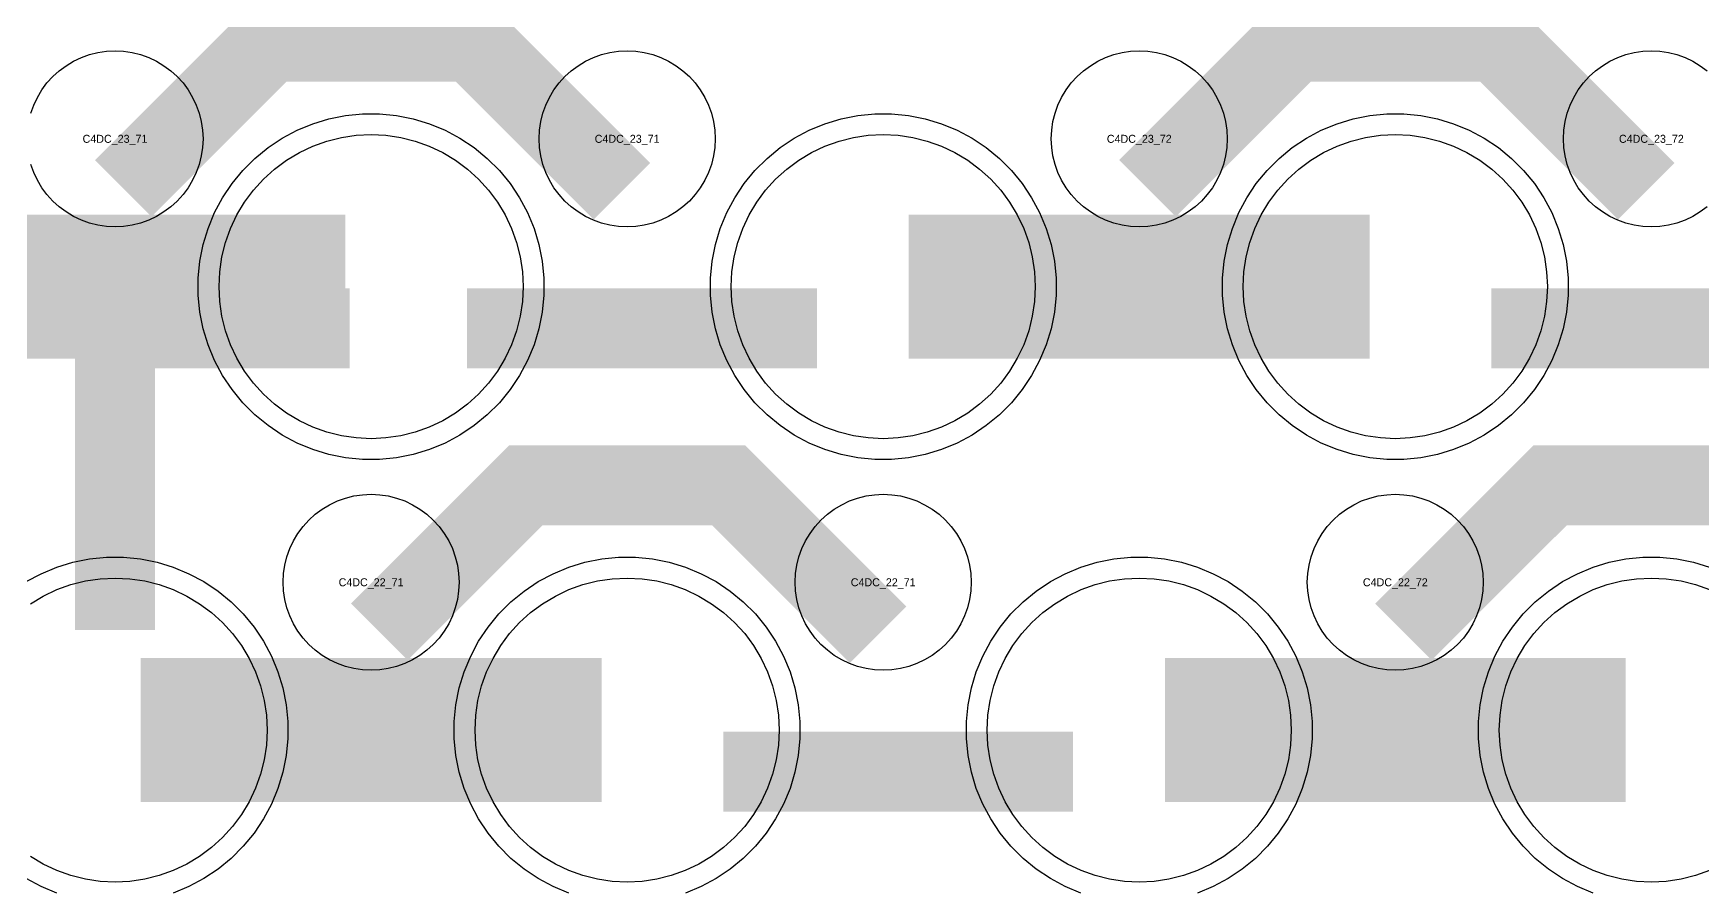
# Model space of a CAD drawing. Extents: x -11880 to 11880, y -14992 to 14992.
# Drawn here: x 10694 to 11216, y -11840 to -11573 of the extents above; entities that cross this region are included whole.
import ezdxf
from ezdxf.enums import TextEntityAlignment as Align

# ---------------------------------------------------------------- set-up
doc = ezdxf.new("R2010")
doc.units = 0
doc.header["$MEASUREMENT"] = 0
for name, color, linetype in [('GDS_775_DT_237', 138, 'CONTINUOUS'), ('RDL1_FS', 34, 'CONTINUOUS'), ('RDL_BS', 160, 'CONTINUOUS')]:
    doc.layers.add(name, color=color, linetype=linetype)

msp = doc.modelspace()

# ---------------------------------------------------------------- linework, layer by layer
at = {"layer": 'RDL1_FS', "color": 241, "true_color": 0xf7abae}
for points in [[(10800, -11700.099), (10795.343, -11699.87), (10790.732, -11699.186), (10786.209, -11698.054), (10781.819, -11696.482), (10777.605, -11694.49), (10773.605, -11692.092), (10769.86, -11689.314), (10766.406, -11686.184), (10763.276, -11682.73), (10760.498, -11678.985), (10758.1, -11674.985), (10756.108, -11670.771), (10754.536, -11666.381), (10753.404, -11661.858), (10752.72, -11657.247), (10752.491, -11652.59), (10752.72, -11647.933), (10753.404, -11643.322), (10754.536, -11638.799), (10756.108, -11634.409), (10758.1, -11630.195), (10760.498, -11626.195), (10763.276, -11622.45), (10766.406, -11618.996), (10769.86, -11615.866), (10773.605, -11613.088), (10777.605, -11610.69), (10781.819, -11608.698), (10786.209, -11607.126), (10790.732, -11605.994), (10795.343, -11605.31), (10800, -11605.081), (10804.657, -11605.31), (10809.268, -11605.994), (10813.791, -11607.126), (10818.181, -11608.698), (10822.395, -11610.69), (10826.395, -11613.088), (10830.14, -11615.866), (10833.594, -11618.996), (10836.724, -11622.45), (10839.502, -11626.195), (10841.9, -11630.195), (10843.892, -11634.409), (10845.464, -11638.799), (10846.596, -11643.322), (10847.28, -11647.933), (10847.509, -11652.59), (10847.28, -11657.247), (10846.596, -11661.858), (10845.464, -11666.381), (10843.892, -11670.771), (10841.9, -11674.985), (10839.502, -11678.985), (10836.724, -11682.73), (10833.594, -11686.184), (10830.14, -11689.314), (10826.395, -11692.092), (10822.395, -11694.49), (10818.181, -11696.482), (10813.791, -11698.054), (10809.268, -11699.186), (10804.657, -11699.87)], [(10960, -11700.099), (10955.343, -11699.87), (10950.732, -11699.186), (10946.209, -11698.054), (10941.819, -11696.482), (10937.605, -11694.49), (10933.605, -11692.092), (10929.86, -11689.314), (10926.406, -11686.184), (10923.276, -11682.73), (10920.498, -11678.985), (10918.1, -11674.985), (10916.108, -11670.771), (10914.536, -11666.381), (10913.404, -11661.858), (10912.72, -11657.247), (10912.491, -11652.59), (10912.72, -11647.933), (10913.404, -11643.322), (10914.536, -11638.799), (10916.108, -11634.409), (10918.1, -11630.195), (10920.498, -11626.195), (10923.276, -11622.45), (10926.406, -11618.996), (10929.86, -11615.866), (10933.605, -11613.088), (10937.605, -11610.69), (10941.819, -11608.698), (10946.209, -11607.126), (10950.732, -11605.994), (10955.343, -11605.31), (10960, -11605.081), (10964.657, -11605.31), (10969.268, -11605.994), (10973.791, -11607.126), (10978.181, -11608.698), (10982.395, -11610.69), (10986.395, -11613.088), (10990.14, -11615.866), (10993.594, -11618.996), (10996.724, -11622.45), (10999.502, -11626.195), (11001.9, -11630.195), (11003.892, -11634.409), (11005.464, -11638.799), (11006.596, -11643.322), (11007.28, -11647.933), (11007.509, -11652.59), (11007.28, -11657.247), (11006.596, -11661.858), (11005.464, -11666.381), (11003.892, -11670.771), (11001.9, -11674.985), (10999.502, -11678.985), (10996.724, -11682.73), (10993.594, -11686.184), (10990.14, -11689.314), (10986.395, -11692.092), (10982.395, -11694.49), (10978.181, -11696.482), (10973.791, -11698.054), (10969.268, -11699.186), (10964.657, -11699.87)], [(11120, -11700.099), (11115.343, -11699.87), (11110.732, -11699.186), (11106.209, -11698.054), (11101.819, -11696.482), (11097.605, -11694.49), (11093.605, -11692.092), (11089.86, -11689.314), (11086.406, -11686.184), (11083.276, -11682.73), (11080.498, -11678.985), (11078.1, -11674.985), (11076.108, -11670.771), (11074.536, -11666.381), (11073.404, -11661.858), (11072.72, -11657.247), (11072.491, -11652.59), (11072.72, -11647.933), (11073.404, -11643.322), (11074.536, -11638.799), (11076.108, -11634.409), (11078.1, -11630.195), (11080.498, -11626.195), (11083.276, -11622.45), (11086.406, -11618.996), (11089.86, -11615.866), (11093.605, -11613.088), (11097.605, -11610.69), (11101.819, -11608.698), (11106.209, -11607.126), (11110.732, -11605.994), (11115.343, -11605.31), (11120, -11605.081), (11124.657, -11605.31), (11129.268, -11605.994), (11133.791, -11607.126), (11138.181, -11608.698), (11142.395, -11610.69), (11146.395, -11613.088), (11150.14, -11615.866), (11153.594, -11618.996), (11156.724, -11622.45), (11159.502, -11626.195), (11161.9, -11630.195), (11163.892, -11634.409), (11165.464, -11638.799), (11166.596, -11643.322), (11167.28, -11647.933), (11167.509, -11652.59), (11167.28, -11657.247), (11166.596, -11661.858), (11165.464, -11666.381), (11163.892, -11670.771), (11161.9, -11674.985), (11159.502, -11678.985), (11156.724, -11682.73), (11153.594, -11686.184), (11150.14, -11689.314), (11146.395, -11692.092), (11142.395, -11694.49), (11138.181, -11696.482), (11133.791, -11698.054), (11129.268, -11699.186), (11124.657, -11699.87)], [(10880, -11838.664), (10875.343, -11838.435), (10870.732, -11837.751), (10866.209, -11836.619), (10861.819, -11835.047), (10857.605, -11833.055), (10853.605, -11830.657), (10849.86, -11827.879), (10846.406, -11824.749), (10843.276, -11821.295), (10840.498, -11817.55), (10838.1, -11813.55), (10836.108, -11809.336), (10834.536, -11804.946), (10833.404, -11800.423), (10832.72, -11795.812), (10832.491, -11791.155), (10832.72, -11786.498), (10833.404, -11781.887), (10834.536, -11777.364), (10836.108, -11772.974), (10838.1, -11768.76), (10840.498, -11764.76), (10843.276, -11761.015), (10846.406, -11757.561), (10849.86, -11754.431), (10853.605, -11751.653), (10857.605, -11749.255), (10861.819, -11747.263), (10866.209, -11745.691), (10870.732, -11744.559), (10875.343, -11743.875), (10880, -11743.646), (10884.657, -11743.875), (10889.268, -11744.559), (10893.791, -11745.691), (10898.181, -11747.263), (10902.395, -11749.255), (10906.395, -11751.653), (10910.14, -11754.431), (10913.594, -11757.561), (10916.724, -11761.015), (10919.502, -11764.76), (10921.9, -11768.76), (10923.892, -11772.974), (10925.464, -11777.364), (10926.596, -11781.887), (10927.28, -11786.498), (10927.509, -11791.155), (10927.28, -11795.812), (10926.596, -11800.423), (10925.464, -11804.946), (10923.892, -11809.336), (10921.9, -11813.55), (10919.502, -11817.55), (10916.724, -11821.295), (10913.594, -11824.749), (10910.14, -11827.879), (10906.395, -11830.657), (10902.395, -11833.055), (10898.181, -11835.047), (10893.791, -11836.619), (10889.268, -11837.751), (10884.657, -11838.435)], [(11040, -11838.664), (11035.343, -11838.435), (11030.732, -11837.751), (11026.209, -11836.619), (11021.819, -11835.047), (11017.605, -11833.055), (11013.605, -11830.657), (11009.86, -11827.879), (11006.406, -11824.749), (11003.276, -11821.295), (11000.498, -11817.55), (10998.1, -11813.55), (10996.108, -11809.336), (10994.536, -11804.946), (10993.404, -11800.423), (10992.72, -11795.812), (10992.491, -11791.155), (10992.72, -11786.498), (10993.404, -11781.887), (10994.536, -11777.364), (10996.108, -11772.974), (10998.1, -11768.76), (11000.498, -11764.76), (11003.276, -11761.015), (11006.406, -11757.561), (11009.86, -11754.431), (11013.605, -11751.653), (11017.605, -11749.255), (11021.819, -11747.263), (11026.209, -11745.691), (11030.732, -11744.559), (11035.343, -11743.875), (11040, -11743.646), (11044.657, -11743.875), (11049.268, -11744.559), (11053.791, -11745.691), (11058.181, -11747.263), (11062.395, -11749.255), (11066.395, -11751.653), (11070.14, -11754.431), (11073.594, -11757.561), (11076.724, -11761.015), (11079.502, -11764.76), (11081.9, -11768.76), (11083.892, -11772.974), (11085.464, -11777.364), (11086.596, -11781.887), (11087.28, -11786.498), (11087.509, -11791.155), (11087.28, -11795.812), (11086.596, -11800.423), (11085.464, -11804.946), (11083.892, -11809.336), (11081.9, -11813.55), (11079.502, -11817.55), (11076.724, -11821.295), (11073.594, -11824.749), (11070.14, -11827.879), (11066.395, -11830.657), (11062.395, -11833.055), (11058.181, -11835.047), (11053.791, -11836.619), (11049.268, -11837.751), (11044.657, -11838.435)]]:
    msp.add_lwpolyline(points, close=True, dxfattribs=at)
for points in [[(10648.002, -11652.59, 45, 45, 0), (10720.002, -11652.59, 45, 45, 0)], [(10720.002, -11652.59, 45, 45, 0), (10792.002, -11652.59, 45, 45, 0)], [(10968.002, -11652.59, 45, 45, 0), (11040.002, -11652.59, 45, 45, 0)], [(11040.002, -11652.59, 45, 45, 0), (11112.002, -11652.59, 45, 45, 0)], [(10728.002, -11791.155, 45, 45, 0), (10800.002, -11791.155, 45, 45, 0)], [(10800.002, -11791.155, 45, 45, 0), (10872.002, -11791.155, 45, 45, 0)], [(11048.002, -11791.155, 45, 45, 0), (11120.002, -11791.155, 45, 45, 0)], [(11120.002, -11791.155, 45, 45, 0), (11192.002, -11791.155, 45, 45, 0)]]:
    msp.add_lwpolyline(points, format="xyseb", dxfattribs=at)
for points in [[(10693.605, -11751.653), (10697.605, -11749.255), (10701.819, -11747.263), (10706.209, -11745.691), (10710.732, -11744.559), (10715.343, -11743.875), (10720, -11743.646), (10724.657, -11743.875), (10729.268, -11744.559), (10733.791, -11745.691), (10738.181, -11747.263), (10742.395, -11749.255), (10746.395, -11751.653), (10750.14, -11754.431), (10753.594, -11757.561), (10756.724, -11761.015), (10759.502, -11764.76), (10761.9, -11768.76), (10763.892, -11772.974), (10765.464, -11777.364), (10766.596, -11781.887), (10767.28, -11786.498), (10767.509, -11791.155), (10767.28, -11795.812), (10766.596, -11800.423), (10765.464, -11804.946), (10763.892, -11809.336), (10761.9, -11813.55), (10759.502, -11817.55), (10756.724, -11821.295), (10753.594, -11824.749), (10750.14, -11827.879), (10746.395, -11830.657), (10742.395, -11833.055), (10738.181, -11835.047), (10733.791, -11836.619), (10729.268, -11837.751), (10724.657, -11838.435), (10720, -11838.664), (10715.343, -11838.435), (10710.732, -11837.751), (10706.209, -11836.619), (10701.819, -11835.047), (10697.605, -11833.055), (10693.605, -11830.657)], [(11218.181, -11835.047), (11213.791, -11836.619), (11209.268, -11837.751), (11204.657, -11838.435), (11200, -11838.664), (11195.343, -11838.435), (11190.732, -11837.751), (11186.209, -11836.619), (11181.819, -11835.047), (11177.605, -11833.055), (11173.605, -11830.657), (11169.86, -11827.879), (11166.406, -11824.749), (11163.276, -11821.295), (11160.498, -11817.55), (11158.1, -11813.55), (11156.108, -11809.336), (11154.536, -11804.946), (11153.404, -11800.423), (11152.72, -11795.812), (11152.491, -11791.155), (11152.72, -11786.498), (11153.404, -11781.887), (11154.536, -11777.364), (11156.108, -11772.974), (11158.1, -11768.76), (11160.498, -11764.76), (11163.276, -11761.015), (11166.406, -11757.561), (11169.86, -11754.431), (11173.605, -11751.653), (11177.605, -11749.255), (11181.819, -11747.263), (11186.209, -11745.691), (11190.732, -11744.559), (11195.343, -11743.875), (11200, -11743.646), (11204.657, -11743.875), (11209.268, -11744.559), (11213.791, -11745.691), (11218.181, -11747.263)]]:
    msp.add_lwpolyline(points, dxfattribs=at)
at = {"layer": 'RDL_BS'}
for points in [[(10722.562, -11621.904, 25, 25, 0), (10768.377, -11576.089, 25, 25, 0), (10801.93, -11576.089, 25, 25, 0)], [(10878.401, -11622.803, 25, 25, 0), (10831.687, -11576.089, 25, 25, 0), (10801.929, -11576.089, 25, 25, 0)], [(11042.562, -11621.904, 25, 25, 0), (11088.377, -11576.089, 25, 25, 0), (11121.93, -11576.089, 25, 25, 0)], [(11198.401, -11622.803, 25, 25, 0), (11151.687, -11576.089, 25, 25, 0), (11121.929, -11576.089, 25, 25, 0)], [(10802.562, -11760.469, 25, 25, 0), (10848.377, -11714.654, 25, 25, 0), (10881.93, -11714.654, 25, 25, 0)], [(10958.401, -11761.368, 25, 25, 0), (10911.687, -11714.654, 25, 25, 0), (10881.929, -11714.654, 25, 25, 0)], [(11122.562, -11760.469, 25, 25, 0), (11168.377, -11714.654, 25, 25, 0), (11201.93, -11714.654, 25, 25, 0)], [(11278.401, -11761.368, 25, 25, 0), (11231.687, -11714.654, 25, 25, 0), (11201.929, -11714.654, 25, 25, 0)]]:
    msp.add_lwpolyline(points, format="xyseb", dxfattribs=at)
for points in [[(10693.691, -11598.418), (10694.598, -11595.883), (10695.75, -11593.446), (10697.143, -11591.122), (10698.746, -11588.959), (10700.558, -11586.96), (10702.557, -11585.148), (10704.72, -11583.545), (10707.044, -11582.152), (10709.481, -11581), (10712.016, -11580.093), (10714.635, -11579.436), (10717.307, -11579.04), (10720, -11578.908), (10722.693, -11579.04), (10725.365, -11579.436), (10727.984, -11580.093), (10730.519, -11581), (10732.956, -11582.152), (10735.28, -11583.545), (10737.443, -11585.148), (10739.442, -11586.96), (10741.254, -11588.959), (10742.857, -11591.122), (10744.25, -11593.446), (10745.402, -11595.883), (10746.309, -11598.418), (10746.966, -11601.037), (10747.362, -11603.709), (10747.494, -11606.402), (10747.362, -11609.095), (10746.966, -11611.767), (10746.309, -11614.386), (10745.402, -11616.921), (10744.25, -11619.358), (10742.857, -11621.682), (10741.254, -11623.845), (10739.442, -11625.844), (10737.443, -11627.656), (10735.28, -11629.259), (10732.956, -11630.652), (10730.519, -11631.804), (10727.984, -11632.711), (10725.365, -11633.368), (10722.693, -11633.764), (10720, -11633.896), (10717.307, -11633.764), (10714.635, -11633.368), (10712.016, -11632.711), (10709.481, -11631.804), (10707.044, -11630.652), (10704.72, -11629.259), (10702.557, -11627.656), (10700.558, -11625.844), (10698.746, -11623.845), (10697.143, -11621.682), (10695.75, -11619.358), (10694.598, -11616.921), (10693.691, -11614.386)], [(11217.443, -11627.656), (11215.28, -11629.259), (11212.956, -11630.652), (11210.519, -11631.804), (11207.984, -11632.711), (11205.365, -11633.368), (11202.693, -11633.764), (11200, -11633.896), (11197.307, -11633.764), (11194.635, -11633.368), (11192.016, -11632.711), (11189.481, -11631.804), (11187.044, -11630.652), (11184.72, -11629.259), (11182.557, -11627.656), (11180.558, -11625.844), (11178.746, -11623.845), (11177.143, -11621.682), (11175.75, -11619.358), (11174.598, -11616.921), (11173.691, -11614.386), (11173.034, -11611.767), (11172.638, -11609.095), (11172.506, -11606.402), (11172.638, -11603.709), (11173.034, -11601.037), (11173.691, -11598.418), (11174.598, -11595.883), (11175.75, -11593.446), (11177.143, -11591.122), (11178.746, -11588.959), (11180.558, -11586.96), (11182.557, -11585.148), (11184.72, -11583.545), (11187.044, -11582.152), (11189.481, -11581), (11192.016, -11580.093), (11194.635, -11579.436), (11197.307, -11579.04), (11200, -11578.908), (11202.693, -11579.04), (11205.365, -11579.436), (11207.984, -11580.093), (11210.519, -11581), (11212.956, -11582.152), (11215.28, -11583.545), (11217.443, -11585.148)]]:
    msp.add_lwpolyline(points, dxfattribs=at)
for points in [[(10880, -11633.896), (10877.307, -11633.764), (10874.635, -11633.368), (10872.016, -11632.711), (10869.481, -11631.804), (10867.044, -11630.652), (10864.72, -11629.259), (10862.557, -11627.656), (10860.558, -11625.844), (10858.746, -11623.845), (10857.143, -11621.682), (10855.75, -11619.358), (10854.598, -11616.921), (10853.691, -11614.386), (10853.034, -11611.767), (10852.638, -11609.095), (10852.506, -11606.402), (10852.638, -11603.709), (10853.034, -11601.037), (10853.691, -11598.418), (10854.598, -11595.883), (10855.75, -11593.446), (10857.143, -11591.122), (10858.746, -11588.959), (10860.558, -11586.96), (10862.557, -11585.148), (10864.72, -11583.545), (10867.044, -11582.152), (10869.481, -11581), (10872.016, -11580.093), (10874.635, -11579.436), (10877.307, -11579.04), (10880, -11578.908), (10882.693, -11579.04), (10885.365, -11579.436), (10887.984, -11580.093), (10890.519, -11581), (10892.956, -11582.152), (10895.28, -11583.545), (10897.443, -11585.148), (10899.442, -11586.96), (10901.254, -11588.959), (10902.857, -11591.122), (10904.25, -11593.446), (10905.402, -11595.883), (10906.309, -11598.418), (10906.966, -11601.037), (10907.362, -11603.709), (10907.494, -11606.402), (10907.362, -11609.095), (10906.966, -11611.767), (10906.309, -11614.386), (10905.402, -11616.921), (10904.25, -11619.358), (10902.857, -11621.682), (10901.254, -11623.845), (10899.442, -11625.844), (10897.443, -11627.656), (10895.28, -11629.259), (10892.956, -11630.652), (10890.519, -11631.804), (10887.984, -11632.711), (10885.365, -11633.368), (10882.693, -11633.764)], [(11040, -11633.896), (11037.307, -11633.764), (11034.635, -11633.368), (11032.016, -11632.711), (11029.481, -11631.804), (11027.044, -11630.652), (11024.72, -11629.259), (11022.557, -11627.656), (11020.558, -11625.844), (11018.746, -11623.845), (11017.143, -11621.682), (11015.75, -11619.358), (11014.598, -11616.921), (11013.691, -11614.386), (11013.034, -11611.767), (11012.638, -11609.095), (11012.506, -11606.402), (11012.638, -11603.709), (11013.034, -11601.037), (11013.691, -11598.418), (11014.598, -11595.883), (11015.75, -11593.446), (11017.143, -11591.122), (11018.746, -11588.959), (11020.558, -11586.96), (11022.557, -11585.148), (11024.72, -11583.545), (11027.044, -11582.152), (11029.481, -11581), (11032.016, -11580.093), (11034.635, -11579.436), (11037.307, -11579.04), (11040, -11578.908), (11042.693, -11579.04), (11045.365, -11579.436), (11047.984, -11580.093), (11050.519, -11581), (11052.956, -11582.152), (11055.28, -11583.545), (11057.443, -11585.148), (11059.442, -11586.96), (11061.254, -11588.959), (11062.857, -11591.122), (11064.25, -11593.446), (11065.402, -11595.883), (11066.309, -11598.418), (11066.966, -11601.037), (11067.362, -11603.709), (11067.494, -11606.402), (11067.362, -11609.095), (11066.966, -11611.767), (11066.309, -11614.386), (11065.402, -11616.921), (11064.25, -11619.358), (11062.857, -11621.682), (11061.254, -11623.845), (11059.442, -11625.844), (11057.443, -11627.656), (11055.28, -11629.259), (11052.956, -11630.652), (11050.519, -11631.804), (11047.984, -11632.711), (11045.365, -11633.368), (11042.693, -11633.764)], [(10800, -11772.461), (10797.307, -11772.329), (10794.635, -11771.933), (10792.016, -11771.276), (10789.481, -11770.369), (10787.044, -11769.217), (10784.72, -11767.824), (10782.557, -11766.221), (10780.558, -11764.409), (10778.746, -11762.41), (10777.143, -11760.247), (10775.75, -11757.923), (10774.598, -11755.486), (10773.691, -11752.951), (10773.034, -11750.332), (10772.638, -11747.66), (10772.506, -11744.967), (10772.638, -11742.274), (10773.034, -11739.602), (10773.691, -11736.983), (10774.598, -11734.448), (10775.75, -11732.011), (10777.143, -11729.687), (10778.746, -11727.524), (10780.558, -11725.525), (10782.557, -11723.713), (10784.72, -11722.11), (10787.044, -11720.717), (10789.481, -11719.565), (10792.016, -11718.658), (10794.635, -11718.001), (10797.307, -11717.605), (10800, -11717.473), (10802.693, -11717.605), (10805.365, -11718.001), (10807.984, -11718.658), (10810.519, -11719.565), (10812.956, -11720.717), (10815.28, -11722.11), (10817.443, -11723.713), (10819.442, -11725.525), (10821.254, -11727.524), (10822.857, -11729.687), (10824.25, -11732.011), (10825.402, -11734.448), (10826.309, -11736.983), (10826.966, -11739.602), (10827.362, -11742.274), (10827.494, -11744.967), (10827.362, -11747.66), (10826.966, -11750.332), (10826.309, -11752.951), (10825.402, -11755.486), (10824.25, -11757.923), (10822.857, -11760.247), (10821.254, -11762.41), (10819.442, -11764.409), (10817.443, -11766.221), (10815.28, -11767.824), (10812.956, -11769.217), (10810.519, -11770.369), (10807.984, -11771.276), (10805.365, -11771.933), (10802.693, -11772.329)], [(10960, -11772.461), (10957.307, -11772.329), (10954.635, -11771.933), (10952.016, -11771.276), (10949.481, -11770.369), (10947.044, -11769.217), (10944.72, -11767.824), (10942.557, -11766.221), (10940.558, -11764.409), (10938.746, -11762.41), (10937.143, -11760.247), (10935.75, -11757.923), (10934.598, -11755.486), (10933.691, -11752.951), (10933.034, -11750.332), (10932.638, -11747.66), (10932.506, -11744.967), (10932.638, -11742.274), (10933.034, -11739.602), (10933.691, -11736.983), (10934.598, -11734.448), (10935.75, -11732.011), (10937.143, -11729.687), (10938.746, -11727.524), (10940.558, -11725.525), (10942.557, -11723.713), (10944.72, -11722.11), (10947.044, -11720.717), (10949.481, -11719.565), (10952.016, -11718.658), (10954.635, -11718.001), (10957.307, -11717.605), (10960, -11717.473), (10962.693, -11717.605), (10965.365, -11718.001), (10967.984, -11718.658), (10970.519, -11719.565), (10972.956, -11720.717), (10975.28, -11722.11), (10977.443, -11723.713), (10979.442, -11725.525), (10981.254, -11727.524), (10982.857, -11729.687), (10984.25, -11732.011), (10985.402, -11734.448), (10986.309, -11736.983), (10986.966, -11739.602), (10987.362, -11742.274), (10987.494, -11744.967), (10987.362, -11747.66), (10986.966, -11750.332), (10986.309, -11752.951), (10985.402, -11755.486), (10984.25, -11757.923), (10982.857, -11760.247), (10981.254, -11762.41), (10979.442, -11764.409), (10977.443, -11766.221), (10975.28, -11767.824), (10972.956, -11769.217), (10970.519, -11770.369), (10967.984, -11771.276), (10965.365, -11771.933), (10962.693, -11772.329)], [(11120, -11772.461), (11117.307, -11772.329), (11114.635, -11771.933), (11112.016, -11771.276), (11109.481, -11770.369), (11107.044, -11769.217), (11104.72, -11767.824), (11102.557, -11766.221), (11100.558, -11764.409), (11098.746, -11762.41), (11097.143, -11760.247), (11095.75, -11757.923), (11094.598, -11755.486), (11093.691, -11752.951), (11093.034, -11750.332), (11092.638, -11747.66), (11092.506, -11744.967), (11092.638, -11742.274), (11093.034, -11739.602), (11093.691, -11736.983), (11094.598, -11734.448), (11095.75, -11732.011), (11097.143, -11729.687), (11098.746, -11727.524), (11100.558, -11725.525), (11102.557, -11723.713), (11104.72, -11722.11), (11107.044, -11720.717), (11109.481, -11719.565), (11112.016, -11718.658), (11114.635, -11718.001), (11117.307, -11717.605), (11120, -11717.473), (11122.693, -11717.605), (11125.365, -11718.001), (11127.984, -11718.658), (11130.519, -11719.565), (11132.956, -11720.717), (11135.28, -11722.11), (11137.443, -11723.713), (11139.442, -11725.525), (11141.254, -11727.524), (11142.857, -11729.687), (11144.25, -11732.011), (11145.402, -11734.448), (11146.309, -11736.983), (11146.966, -11739.602), (11147.362, -11742.274), (11147.494, -11744.967), (11147.362, -11747.66), (11146.966, -11750.332), (11146.309, -11752.951), (11145.402, -11755.486), (11144.25, -11757.923), (11142.857, -11760.247), (11141.254, -11762.41), (11139.442, -11764.409), (11137.443, -11766.221), (11135.28, -11767.824), (11132.956, -11769.217), (11130.519, -11770.369), (11127.984, -11771.276), (11125.365, -11771.933), (11122.693, -11772.329)]]:
    msp.add_lwpolyline(points, close=True, dxfattribs=at)
at = {"layer": 'RDL_BS', "color": 241, "true_color": 0xf7abae}
for points in [[(10797.356, -11706.59), (10792.062, -11706.073), (10786.835, -11705.027), (10781.795, -11703.496), (10776.885, -11701.465), (10772.223, -11698.973), (10767.809, -11696.026), (10763.708, -11692.664), (10759.926, -11688.882), (10756.564, -11684.781), (10753.617, -11680.367), (10751.125, -11675.705), (10749.094, -11670.795), (10747.563, -11665.755), (10746.517, -11660.528), (10746, -11655.234), (10746, -11649.946), (10746.517, -11644.652), (10747.563, -11639.425), (10749.094, -11634.385), (10751.125, -11629.475), (10753.617, -11624.813), (10756.564, -11620.399), (10759.926, -11616.298), (10763.708, -11612.516), (10767.809, -11609.154), (10772.223, -11606.207), (10776.885, -11603.715), (10781.795, -11601.684), (10786.835, -11600.153), (10792.062, -11599.107), (10797.356, -11598.59), (10802.644, -11598.59), (10807.938, -11599.107), (10813.165, -11600.153), (10818.205, -11601.684), (10823.115, -11603.715), (10827.777, -11606.207), (10832.191, -11609.154), (10836.292, -11612.516), (10840.074, -11616.298), (10843.436, -11620.399), (10846.383, -11624.813), (10848.875, -11629.475), (10850.906, -11634.385), (10852.437, -11639.425), (10853.483, -11644.652), (10854, -11649.946), (10854, -11655.234), (10853.483, -11660.528), (10852.437, -11665.755), (10850.906, -11670.795), (10848.875, -11675.705), (10846.383, -11680.367), (10843.436, -11684.781), (10840.074, -11688.882), (10836.292, -11692.664), (10832.191, -11696.026), (10827.777, -11698.973), (10823.115, -11701.465), (10818.205, -11703.496), (10813.165, -11705.027), (10807.938, -11706.073), (10802.644, -11706.59)], [(10957.356, -11706.59), (10952.062, -11706.073), (10946.835, -11705.027), (10941.795, -11703.496), (10936.885, -11701.465), (10932.223, -11698.973), (10927.809, -11696.026), (10923.708, -11692.664), (10919.926, -11688.882), (10916.564, -11684.781), (10913.617, -11680.367), (10911.125, -11675.705), (10909.094, -11670.795), (10907.563, -11665.755), (10906.517, -11660.528), (10906, -11655.234), (10906, -11649.946), (10906.517, -11644.652), (10907.563, -11639.425), (10909.094, -11634.385), (10911.125, -11629.475), (10913.617, -11624.813), (10916.564, -11620.399), (10919.926, -11616.298), (10923.708, -11612.516), (10927.809, -11609.154), (10932.223, -11606.207), (10936.885, -11603.715), (10941.795, -11601.684), (10946.835, -11600.153), (10952.062, -11599.107), (10957.356, -11598.59), (10962.644, -11598.59), (10967.938, -11599.107), (10973.165, -11600.153), (10978.205, -11601.684), (10983.115, -11603.715), (10987.777, -11606.207), (10992.191, -11609.154), (10996.292, -11612.516), (11000.074, -11616.298), (11003.436, -11620.399), (11006.383, -11624.813), (11008.875, -11629.475), (11010.906, -11634.385), (11012.437, -11639.425), (11013.483, -11644.652), (11014, -11649.946), (11014, -11655.234), (11013.483, -11660.528), (11012.437, -11665.755), (11010.906, -11670.795), (11008.875, -11675.705), (11006.383, -11680.367), (11003.436, -11684.781), (11000.074, -11688.882), (10996.292, -11692.664), (10992.191, -11696.026), (10987.777, -11698.973), (10983.115, -11701.465), (10978.205, -11703.496), (10973.165, -11705.027), (10967.938, -11706.073), (10962.644, -11706.59)], [(11117.356, -11706.59), (11112.062, -11706.073), (11106.835, -11705.027), (11101.795, -11703.496), (11096.885, -11701.465), (11092.223, -11698.973), (11087.809, -11696.026), (11083.708, -11692.664), (11079.926, -11688.882), (11076.564, -11684.781), (11073.617, -11680.367), (11071.125, -11675.705), (11069.094, -11670.795), (11067.563, -11665.755), (11066.517, -11660.528), (11066, -11655.234), (11066, -11649.946), (11066.517, -11644.652), (11067.563, -11639.425), (11069.094, -11634.385), (11071.125, -11629.475), (11073.617, -11624.813), (11076.564, -11620.399), (11079.926, -11616.298), (11083.708, -11612.516), (11087.809, -11609.154), (11092.223, -11606.207), (11096.885, -11603.715), (11101.795, -11601.684), (11106.835, -11600.153), (11112.062, -11599.107), (11117.356, -11598.59), (11122.644, -11598.59), (11127.938, -11599.107), (11133.165, -11600.153), (11138.205, -11601.684), (11143.115, -11603.715), (11147.777, -11606.207), (11152.191, -11609.154), (11156.292, -11612.516), (11160.074, -11616.298), (11163.436, -11620.399), (11166.383, -11624.813), (11168.875, -11629.475), (11170.906, -11634.385), (11172.437, -11639.425), (11173.483, -11644.652), (11174, -11649.946), (11174, -11655.234), (11173.483, -11660.528), (11172.437, -11665.755), (11170.906, -11670.795), (11168.875, -11675.705), (11166.383, -11680.367), (11163.436, -11684.781), (11160.074, -11688.882), (11156.292, -11692.664), (11152.191, -11696.026), (11147.777, -11698.973), (11143.115, -11701.465), (11138.205, -11703.496), (11133.165, -11705.027), (11127.938, -11706.073), (11122.644, -11706.59)]]:
    msp.add_lwpolyline(points, close=True, dxfattribs=at)
for points in [[(10720, -11759.885, 25, 25, 0), (10720, -11653.108, 25, 25, 0)], [(10720, -11759.885, 25, 25, 0), (10720, -11653.108, 25, 25, 0)], [(10707.5, -11665.608, 25, 25, 0), (10772.167, -11665.608, 25, 25, 0)], [(10707.5, -11665.608, 25, 25, 0), (10793.333, -11665.608, 25, 25, 0)], [(10830.016, -11665.603, 25, 25, 0), (10939.281, -11665.603, 25, 25, 0)], [(11150.016, -11665.603, 25, 25, 0), (11259.281, -11665.603, 25, 25, 0)], [(10910.016, -11804.168, 25, 25, 0), (11019.281, -11804.168, 25, 25, 0)]]:
    msp.add_lwpolyline(points, format="xyseb", dxfattribs=at)
for points in [[(10692.223, -11744.772), (10696.885, -11742.28), (10701.795, -11740.249), (10706.835, -11738.718), (10712.062, -11737.672), (10717.356, -11737.155), (10722.644, -11737.155), (10727.938, -11737.672), (10733.165, -11738.718), (10738.205, -11740.249), (10743.115, -11742.28), (10747.777, -11744.772), (10752.191, -11747.719), (10756.292, -11751.081), (10760.074, -11754.863), (10763.436, -11758.964), (10766.383, -11763.378), (10768.875, -11768.04), (10770.906, -11772.95), (10772.437, -11777.99), (10773.483, -11783.217), (10774, -11788.511), (10774, -11793.799), (10773.483, -11799.093), (10772.437, -11804.32), (10770.906, -11809.36), (10768.875, -11814.27), (10766.383, -11818.932), (10763.436, -11823.346), (10760.074, -11827.447), (10756.292, -11831.229), (10752.191, -11834.591), (10747.777, -11837.538), (10743.115, -11840.03), (10738.205, -11842.061)], [(10861.795, -11842.061), (10856.885, -11840.03), (10852.223, -11837.538), (10847.809, -11834.591), (10843.708, -11831.229), (10839.926, -11827.447), (10836.564, -11823.346), (10833.617, -11818.932), (10831.125, -11814.27), (10829.094, -11809.36), (10827.563, -11804.32), (10826.517, -11799.093), (10826, -11793.799), (10826, -11788.511), (10826.517, -11783.217), (10827.563, -11777.99), (10829.094, -11772.95), (10831.125, -11768.04), (10833.617, -11763.378), (10836.564, -11758.964), (10839.926, -11754.863), (10843.708, -11751.081), (10847.809, -11747.719), (10852.223, -11744.772), (10856.885, -11742.28), (10861.795, -11740.249), (10866.835, -11738.718), (10872.062, -11737.672), (10877.356, -11737.155), (10882.644, -11737.155), (10887.938, -11737.672), (10893.165, -11738.718), (10898.205, -11740.249), (10903.115, -11742.28), (10907.777, -11744.772), (10912.191, -11747.719), (10916.292, -11751.081), (10920.074, -11754.863), (10923.436, -11758.964), (10926.383, -11763.378), (10928.875, -11768.04), (10930.906, -11772.95), (10932.437, -11777.99), (10933.483, -11783.217), (10934, -11788.511), (10934, -11793.799), (10933.483, -11799.093), (10932.437, -11804.32), (10930.906, -11809.36), (10928.875, -11814.27), (10926.383, -11818.932), (10923.436, -11823.346), (10920.074, -11827.447), (10916.292, -11831.229), (10912.191, -11834.591), (10907.777, -11837.538), (10903.115, -11840.03), (10898.205, -11842.061)], [(11021.795, -11842.061), (11016.885, -11840.03), (11012.223, -11837.538), (11007.809, -11834.591), (11003.708, -11831.229), (10999.926, -11827.447), (10996.564, -11823.346), (10993.617, -11818.932), (10991.125, -11814.27), (10989.094, -11809.36), (10987.563, -11804.32), (10986.517, -11799.093), (10986, -11793.799), (10986, -11788.511), (10986.517, -11783.217), (10987.563, -11777.99), (10989.094, -11772.95), (10991.125, -11768.04), (10993.617, -11763.378), (10996.564, -11758.964), (10999.926, -11754.863), (11003.708, -11751.081), (11007.809, -11747.719), (11012.223, -11744.772), (11016.885, -11742.28), (11021.795, -11740.249), (11026.835, -11738.718), (11032.062, -11737.672), (11037.356, -11737.155), (11042.644, -11737.155), (11047.938, -11737.672), (11053.165, -11738.718), (11058.205, -11740.249), (11063.115, -11742.28), (11067.777, -11744.772), (11072.191, -11747.719), (11076.292, -11751.081), (11080.074, -11754.863), (11083.436, -11758.964), (11086.383, -11763.378), (11088.875, -11768.04), (11090.906, -11772.95), (11092.437, -11777.99), (11093.483, -11783.217), (11094, -11788.511), (11094, -11793.799), (11093.483, -11799.093), (11092.437, -11804.32), (11090.906, -11809.36), (11088.875, -11814.27), (11086.383, -11818.932), (11083.436, -11823.346), (11080.074, -11827.447), (11076.292, -11831.229), (11072.191, -11834.591), (11067.777, -11837.538), (11063.115, -11840.03), (11058.205, -11842.061)], [(11181.795, -11842.061), (11176.885, -11840.03), (11172.223, -11837.538), (11167.809, -11834.591), (11163.708, -11831.229), (11159.926, -11827.447), (11156.564, -11823.346), (11153.617, -11818.932), (11151.125, -11814.27), (11149.094, -11809.36), (11147.563, -11804.32), (11146.517, -11799.093), (11146, -11793.799), (11146, -11788.511), (11146.517, -11783.217), (11147.563, -11777.99), (11149.094, -11772.95), (11151.125, -11768.04), (11153.617, -11763.378), (11156.564, -11758.964), (11159.926, -11754.863), (11163.708, -11751.081), (11167.809, -11747.719), (11172.223, -11744.772), (11176.885, -11742.28), (11181.795, -11740.249), (11186.835, -11738.718), (11192.062, -11737.672), (11197.356, -11737.155), (11202.644, -11737.155), (11207.938, -11737.672), (11213.165, -11738.718), (11218.205, -11740.249)], [(10701.795, -11842.061), (10696.885, -11840.03), (10692.223, -11837.538)]]:
    msp.add_lwpolyline(points, dxfattribs=at)

# ---------------------------------------------------------------- texts
at = {"layer": 'GDS_775_DT_237'}
for s, p in [('C4DC_23_71', (10720, -11606.402)), ('C4DC_23_71', (10720, -11606.402)), ('C4DC_23_71', (10880, -11606.402)), ('C4DC_23_71', (10880, -11606.402)), ('C4DC_23_72', (11040, -11606.402)), ('C4DC_23_72', (11040, -11606.402)), ('C4DC_23_72', (11200, -11606.402)), ('C4DC_23_72', (11200, -11606.402)), ('C4DC_22_71', (10800, -11744.967)), ('C4DC_22_71', (10800, -11744.967)), ('C4DC_22_71', (10960, -11744.967)), ('C4DC_22_71', (10960, -11744.967)), ('C4DC_22_72', (11120, -11744.967)), ('C4DC_22_72', (11120, -11744.967))]:
    msp.add_text(s, height=2.5, dxfattribs=at).set_placement(p, align=Align.MIDDLE_CENTER)

doc.saveas('drawing.dxf')
